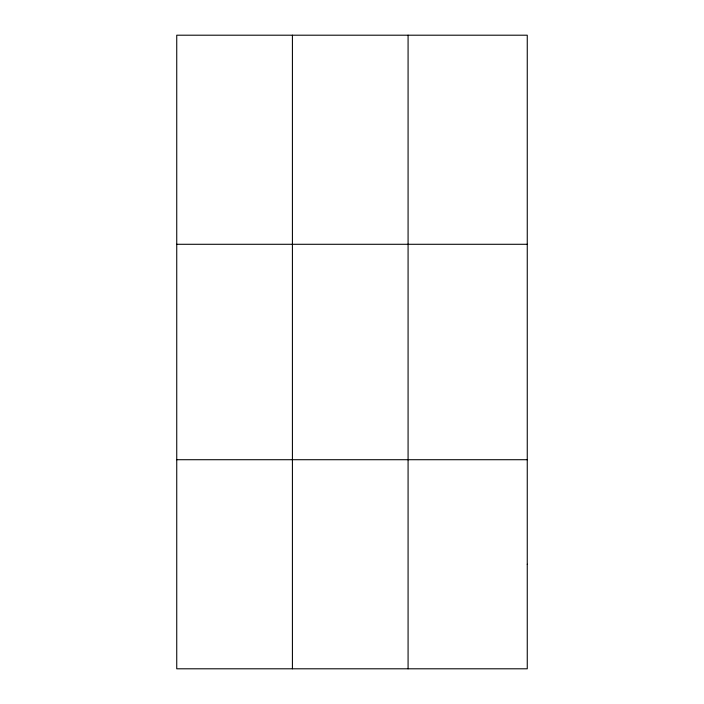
<?xml version="1.0" encoding="UTF-8"?>
<svg xmlns="http://www.w3.org/2000/svg" width="704" height="704" viewBox="0 0 704 704"><rect width="100%" height="100%" fill="white"/><g stroke="black" fill="none" stroke-linecap="round" stroke-linejoin="round"><path stroke-width="1.06" d="M292.415 35.2L292.415 668.8M408.082 35.2L408.082 668.8M176.739 244.288L527.261 244.288M176.739 459.712L527.261 459.712M527.261 564.256L527.261 668.8L176.739 668.8L176.739 35.2L527.261 35.2L527.261 564.256"/></g></svg>
